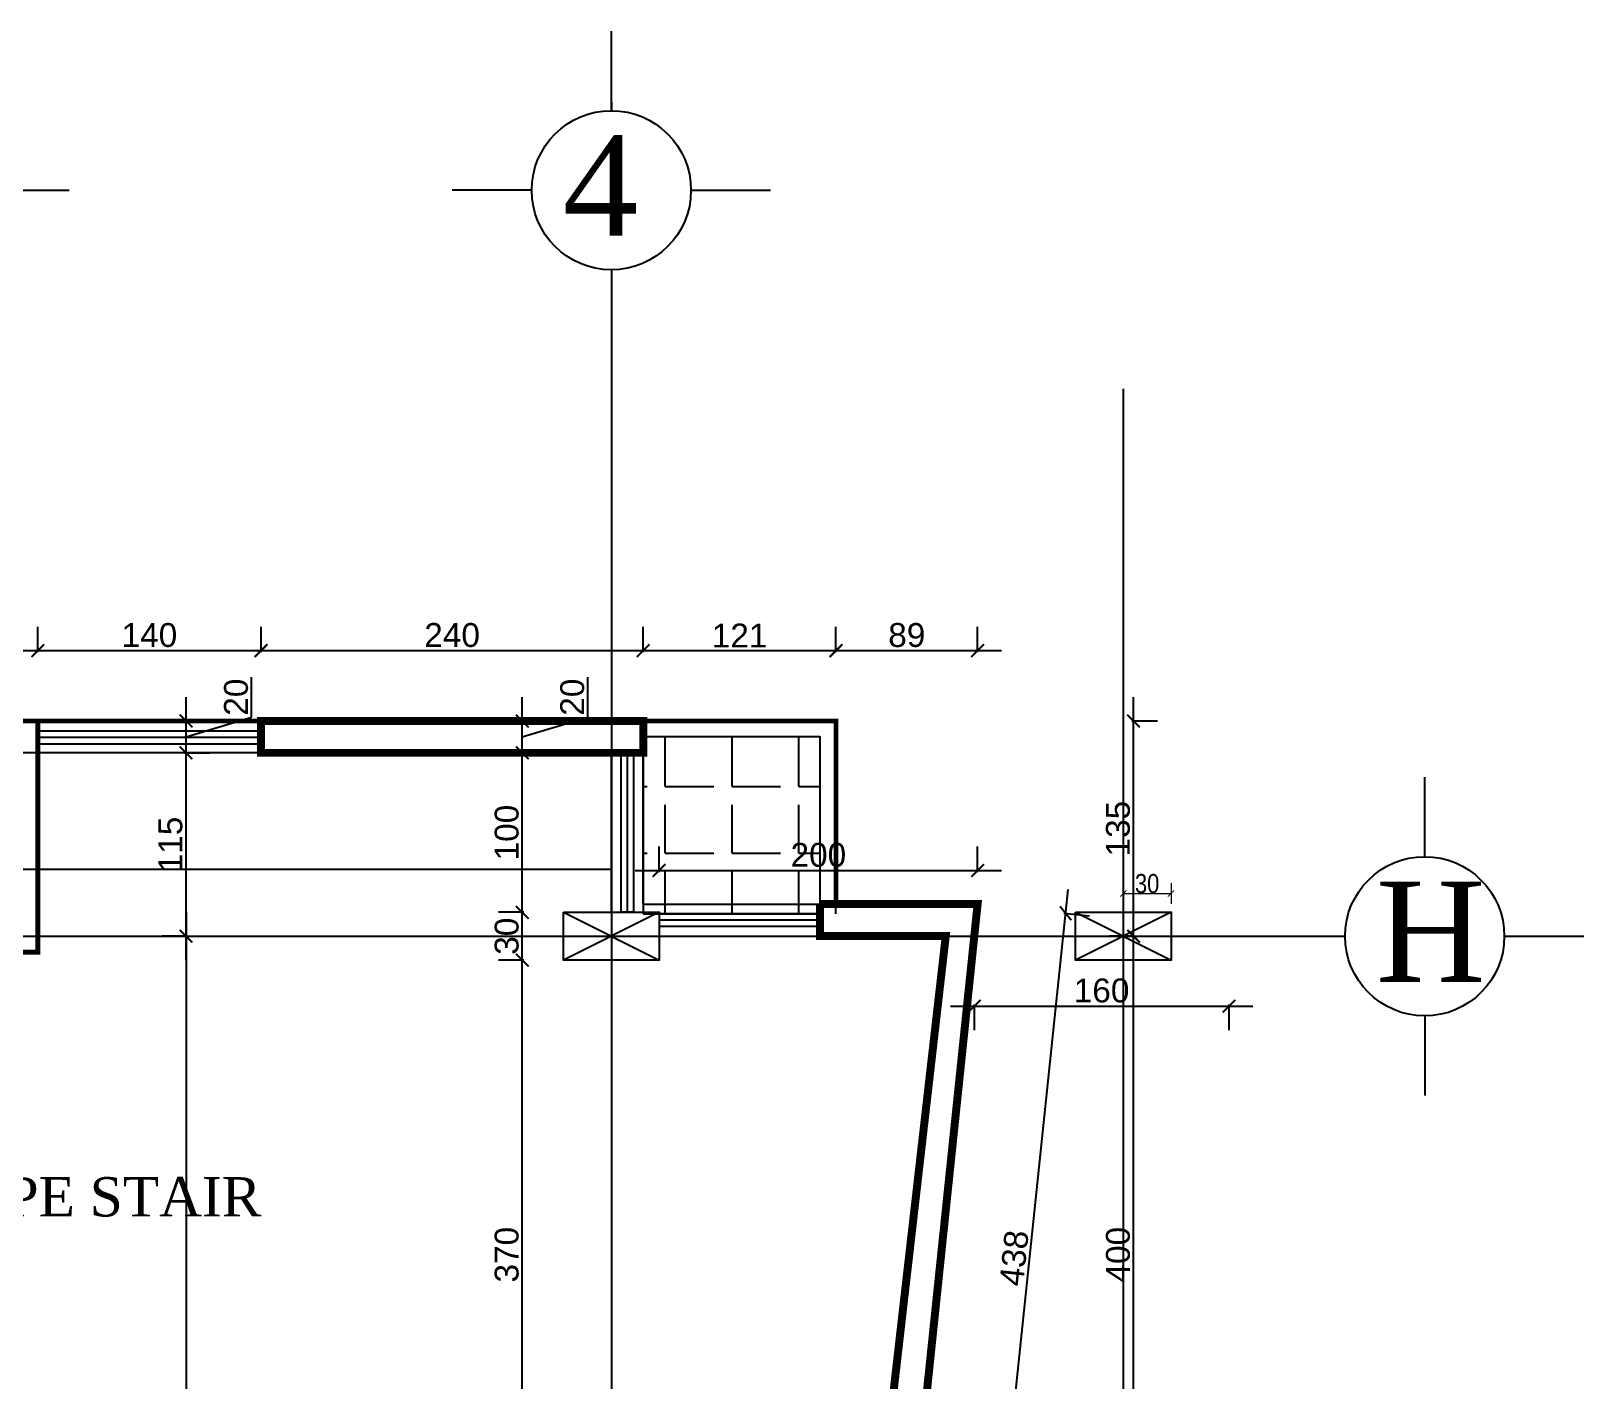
# Model space of a CAD drawing. Extents: x 250879 to 348495, y -51522 to -9360.
# Drawn here: x 289485 to 290461, y -20572 to -19724 of the extents above; entities that cross this region are included whole.
import ezdxf

# ---------------------------------------------------------------- set-up
doc = ezdxf.new("R2010")
doc.units = 0
doc.layers.get('0').update_dxf_attribs({"linetype": 'CONTINUOUS'})
doc.layers.get('DEFPOINTS').update_dxf_attribs({"color": 9, "linetype": 'CONTINUOUS'})
for name, color, linetype in [('AXIS', 1, 'CONTINUOUS'), ('COLUMN', 5, 'CONTINUOUS'), ('FURNITURE', 4, 'CONTINUOUS'), ('TEXT', 3, 'CONTINUOUS'), ('WALL', 7, 'CONTINUOUS'), ('WALL1', 2, 'CONTINUOUS')]:
    doc.layers.add(name, color=color, linetype=linetype)
doc.layers.add('dimention', color=151, linetype='CONTINUOUS', lineweight=13)
doc.styles.get("Standard").update_dxf_attribs({"font": 'sanss___.ttf', "height": 15})
doc.styles.add('style2', font='romantic.ttf', dxfattribs={"height": 50})
doc.styles.add('yon', font='ARIALN.TTF')
doc.dimstyles.new('CM', dxfattribs={"dimscale": 0, "dimtxt": 12, "dimasz": 0.4, "dimexe": 50, "dimexo": 1000, "dimgap": 0.03, "dimtad": 1, "dimdec": 0, "dimzin": 0, "dimdsep": 46, "dimtxsty": 'yon', "dimblk": 'Ar thick3', "dimcen": 3, "dimdle": 8, "dimse1": 1, "dimse2": 1, "dimclrd": 8, "dimclre": 8, "dimclrt": 30, "dimadec": 0, "dimazin": 0, "dimtfac": 1, "dimtdec": 0, "dimtix": 1, "dimtmove": 1, "dimatfit": 3, "dimfxl": 50, "dimtolj": 1, "dimtzin": 0, "dimlwd": 9, "dimarcsym": 0})
doc.dimstyles.new('STANDARD$0', dxfattribs={"dimscale": 0, "dimtxt": 12, "dimasz": 8, "dimexe": 15, "dimexo": 0.0625, "dimgap": 2, "dimtad": 1, "dimdec": 0, "dimzin": 0, "dimdsep": 46, "dimtxsty": 'Standard', "dimblk1": 'ARCHTICK', "dimblk2": 'ARCHTICK', "dimsah": 1, "dimcen": 0.09, "dimdle": 15, "dimclrd": 3, "dimclre": 3, "dimclrt": 3, "dimazin": 0, "dimtfac": 1, "dimtdec": 0, "dimtofl": 0, "dimtmove": 1, "dimatfit": 3, "dimldrblk": 'ARCHTICK', "dimfxl": 1.045499999999997, "dimfxlon": 1, "dimtolj": 1, "dimtzin": 0, "dimarcsym": 0})

# ---------------------------------------------------------------- blocks, each defined once
blk = doc.blocks.new('COLUMN')
at = {"layer": 'AXIS'}
for p, q in [((236924.6994773077, -9644.256519553426), (236984.6994773077, -9674.256519553426)), ((236984.6994773077, -9644.256519553426), (236924.6994773077, -9674.256519553426))]:
    blk.add_line(p, q, dxfattribs=at)
at = {"layer": 'COLUMN'}
blk.add_lwpolyline([(236924.6994773077, -9644.256519553426), (236984.6994773077, -9644.256519553426), (236984.6994773077, -9674.256519553426), (236924.6994773077, -9674.256519553426)], close=True, dxfattribs=at)
blk = doc.blocks.new('Ar thick3')
at = {"layer": 'dimention'}
blk.add_line((0, 16.22270537386066), (0, -16.22270537385884), dxfattribs=at)
at = {"layer": 'dimention', "const_width": 1.5}
blk.add_lwpolyline([(-5, -5.099295543877815), (5, 4.900704456122184)], dxfattribs=at)
blk = doc.blocks.new('*D2156')
at = {"layer": 'DEFPOINTS', "color": 0, "linetype": 'Continuous', "transparency": 16777216}
for p in [(307827.615156494, -20266.00083716321), (307797.615156494, -20277.8329642961), (307827.615156494, -20277.8329642961)]:
    blk.add_point(p, dxfattribs=at)
at = {"layer": 'WALL', "color": 8, "linetype": 'Continuous', "lineweight": 9, "transparency": 16777216}
blk.add_line((307798.015156494, -20266.00083716321), (307827.215156494, -20266.00083716321), dxfattribs=at)
at = {"layer": 'WALL', "color": 8, "linetype": 'Continuous', "lineweight": 9, "transparency": 16777216, "xscale": 0.4, "yscale": 0.4, "zscale": 0.4, "rotation": 180}
blk.add_blockref('Ar thick3', (307797.615156494, -20266.00083716321), dxfattribs=at)
at = {"layer": 'WALL', "color": 8, "linetype": 'Continuous', "lineweight": 9, "transparency": 16777216, "xscale": 0.4, "yscale": 0.4, "zscale": 0.4}
blk.add_blockref('Ar thick3', (307827.615156494, -20266.00083716321), dxfattribs=at)
at = {"layer": 'WALL', "color": 30, "linetype": 'Continuous', "transparency": 16777216, "insert": (307812.615156494, -20259.84396131055), "char_height": 12, "attachment_point": 5, "style": 'yon'}
blk.add_mtext('\\A1;30', dxfattribs=at)
blk = doc.blocks.new('_ARCHTICK')
at = {"color": 0, "linetype": 'ByBlock', "const_width": 0.15}
blk.add_lwpolyline([(-0.5, -0.5), (0.5, 0.5)], dxfattribs=at)
blk = doc.blocks.new('*D168')
at = {"layer": 'DEFPOINTS', "color": 0, "linetype": 'Continuous', "transparency": 16777216}
for p in [(289549.8672630953, -20177.66837803005), (289582.7900328072, -20177.66837803005), (289582.7900328072, -20292.8329642961)]:
    blk.add_point(p, dxfattribs=at)
at = {"layer": 'WALL', "color": 3, "linetype": 'Continuous', "lineweight": -2, "transparency": 16777216}
for p, q in [((289582.7900328072, -20307.8329642961), (289582.7900328072, -20162.66837803005)), ((289581.7445328071, -20177.66837803005), (289597.7900328072, -20177.66837803005)), ((289582.7900328072, -20292.8329642961), (289567.7900328072, -20292.8329642961))]:
    blk.add_line(p, q, dxfattribs=at)
at = {"layer": 'WALL', "color": 3, "linetype": 'Continuous', "lineweight": -2, "transparency": 16777216, "xscale": 8, "yscale": 8, "zscale": 8}
for p, rotation in [((289582.7900328072, -20177.66837803005), 90), ((289582.7900328072, -20292.8329642961), 270)]:
    blk.add_blockref('_ARCHTICK', p, dxfattribs=dict(at, rotation=rotation))
at = {"layer": 'WALL', "color": 3, "linetype": 'Continuous', "transparency": 16777216, "insert": (289573.0636953586, -20235.25067116303), "char_height": 15, "attachment_point": 5, "rotation": 90}
blk.add_mtext('\\A1;115', dxfattribs=at)
blk = doc.blocks.new('*D169')
at = {"layer": 'DEFPOINTS', "color": 0, "linetype": 'Continuous', "transparency": 16777216}
for p in [(289575.917098868, -20157.66837803004), (289582.7900328072, -20157.66837803004), (289575.917098868, -20177.66837802938)]:
    blk.add_point(p, dxfattribs=at)
at = {"layer": 'WALL', "color": 3, "linetype": 'Continuous', "lineweight": -2, "transparency": 16777216}
for p, q in [((289623.9690451528, -20155.31467432601), (289623.9690451528, -20130.12125868815)), ((289582.7900328072, -20192.66837802938), (289582.7900328072, -20142.66837803004)), ((289582.7900328072, -20167.66837802971), (289623.9690451528, -20155.31467432601)), ((289581.7445328071, -20157.66837803004), (289597.7900328072, -20157.66837803004)), ((289581.7445328071, -20177.66837802938), (289597.7900328072, -20177.66837802938))]:
    blk.add_line(p, q, dxfattribs=at)
at = {"layer": 'WALL', "color": 3, "linetype": 'Continuous', "lineweight": -2, "transparency": 16777216, "xscale": 8, "yscale": 8, "zscale": 8}
for p, rotation in [((289582.7900328072, -20157.66837803004), 90), ((289582.7900328072, -20177.66837802938), 270)]:
    blk.add_blockref('_ARCHTICK', p, dxfattribs=dict(at, rotation=rotation))
at = {"layer": 'WALL', "color": 3, "linetype": 'Continuous', "transparency": 16777216, "insert": (289614.2427077043, -20142.71796650703), "char_height": 15, "attachment_point": 5, "rotation": 90}
blk.add_mtext('\\A1;20', dxfattribs=at)
blk = doc.blocks.new('*D203')
at = {"layer": 'DEFPOINTS', "color": 0, "linetype": 'Continuous', "transparency": 16777216}
for p in [(290079.8672630955, -20251.53944039403), (290079.8672630955, -20272.66837803007), (289879.8672630954, -20277.8329642961)]:
    blk.add_point(p, dxfattribs=at)
at = {"layer": 'WALL', "color": 3, "linetype": 'Continuous', "lineweight": -2, "transparency": 16777216}
for p, q in [((289879.8672630954, -20252.58494039403), (289879.8672630954, -20236.53944039403)), ((290079.8672630955, -20252.58494039403), (290079.8672630955, -20236.53944039403)), ((289864.8672630954, -20251.53944039403), (290094.8672630955, -20251.53944039403))]:
    blk.add_line(p, q, dxfattribs=at)
at = {"layer": 'WALL', "color": 3, "linetype": 'Continuous', "lineweight": -2, "transparency": 16777216, "xscale": 8, "yscale": 8, "zscale": 8, "rotation": 180}
blk.add_blockref('_ARCHTICK', (289879.8672630954, -20251.53944039403), dxfattribs=at)
at = {"layer": 'WALL', "color": 3, "linetype": 'Continuous', "lineweight": -2, "transparency": 16777216, "xscale": 8, "yscale": 8, "zscale": 8}
blk.add_blockref('_ARCHTICK', (290079.8672630955, -20251.53944039403), dxfattribs=at)
at = {"layer": 'WALL', "color": 3, "linetype": 'Continuous', "transparency": 16777216, "insert": (289979.8672630955, -20241.81310294547), "char_height": 15, "attachment_point": 5}
blk.add_mtext('\\A1;200', dxfattribs=at)
blk = doc.blocks.new('*D245')
at = {"layer": 'DEFPOINTS', "color": 0, "linetype": 'Continuous', "transparency": 16777216}
for p in [(290077.769041725, -20292.8329642961), (290237.6582688179, -20292.8329642961), (290237.6582688179, -20336.74227362376)]:
    blk.add_point(p, dxfattribs=at)
at = {"layer": 'WALL', "color": 3, "linetype": 'Continuous', "lineweight": -2, "transparency": 16777216}
for p, q in [((290062.769041725, -20336.74227362376), (290252.6582688179, -20336.74227362376)), ((290077.769041725, -20335.69677362376), (290077.769041725, -20351.74227362376)), ((290237.6582688179, -20335.69677362376), (290237.6582688179, -20351.74227362376))]:
    blk.add_line(p, q, dxfattribs=at)
at = {"layer": 'WALL', "color": 3, "linetype": 'Continuous', "lineweight": -2, "transparency": 16777216, "xscale": 8, "yscale": 8, "zscale": 8, "rotation": 180}
blk.add_blockref('_ARCHTICK', (290077.769041725, -20336.74227362376), dxfattribs=at)
at = {"layer": 'WALL', "color": 3, "linetype": 'Continuous', "lineweight": -2, "transparency": 16777216, "xscale": 8, "yscale": 8, "zscale": 8}
blk.add_blockref('_ARCHTICK', (290237.6582688179, -20336.74227362376), dxfattribs=at)
at = {"layer": 'WALL', "color": 3, "linetype": 'Continuous', "transparency": 16777216, "insert": (290157.7136552715, -20327.00564810936), "char_height": 15, "attachment_point": 5}
blk.add_mtext('\\A1;160', dxfattribs=at)
blk = doc.blocks.new('*D384')
at = {"layer": 'DEFPOINTS', "color": 0, "linetype": 'Continuous', "transparency": 16777216}
for p in [(290177.7858053246, -20292.8329642961), (290177.7858053246, -20292.8329642961), (290177.7858053246, -20692.8329642961)]:
    blk.add_point(p, dxfattribs=at)
at = {"layer": 'WALL', "color": 3, "linetype": 'Continuous', "lineweight": -2, "transparency": 16777216}
for p, q in [((290177.7858053246, -20707.8329642961), (290177.7858053246, -20277.8329642961)), ((290177.7858053246, -20292.8329642961), (290162.7858053246, -20292.8329642961)), ((290177.7858053246, -20692.8329642961), (290162.7858053246, -20692.8329642961))]:
    blk.add_line(p, q, dxfattribs=at)
at = {"layer": 'WALL', "color": 3, "linetype": 'Continuous', "lineweight": -2, "transparency": 16777216, "xscale": 8, "yscale": 8, "zscale": 8}
for p, rotation in [((290177.7858053246, -20292.8329642961), 90), ((290177.7858053246, -20692.8329642961), 270)]:
    blk.add_blockref('_ARCHTICK', p, dxfattribs=dict(at, rotation=rotation))
at = {"layer": 'WALL', "color": 3, "linetype": 'Continuous', "transparency": 16777216, "insert": (290168.059467876, -20492.83296429606), "char_height": 15, "attachment_point": 5, "rotation": 90}
blk.add_mtext('\\A1;400', dxfattribs=at)
blk = doc.blocks.new('*D385')
at = {"layer": 'DEFPOINTS', "color": 0, "linetype": 'Continuous', "transparency": 16777216}
for p in [(289990.9306176839, -20157.66837802982), (290177.7858053246, -20157.66837802982), (290129.7421532669, -20292.8329642961)]:
    blk.add_point(p, dxfattribs=at)
at = {"layer": 'WALL', "color": 3, "linetype": 'Continuous', "lineweight": -2, "transparency": 16777216}
for p, q in [((290177.7858053246, -20307.8329642961), (290177.7858053246, -20142.66837802982)), ((290176.7403053246, -20157.66837802982), (290192.7858053246, -20157.66837802982)), ((290176.7403053246, -20292.8329642961), (290192.7858053246, -20292.8329642961))]:
    blk.add_line(p, q, dxfattribs=at)
at = {"layer": 'WALL', "color": 3, "linetype": 'Continuous', "lineweight": -2, "transparency": 16777216, "xscale": 8, "yscale": 8, "zscale": 8}
for p, rotation in [((290177.7858053246, -20157.66837802982), 90), ((290177.7858053246, -20292.8329642961), 270)]:
    blk.add_blockref('_ARCHTICK', p, dxfattribs=dict(at, rotation=rotation))
at = {"layer": 'WALL', "color": 3, "linetype": 'Continuous', "transparency": 16777216, "insert": (290168.0491798102, -20225.25067116291), "char_height": 15, "attachment_point": 5, "rotation": 90}
blk.add_mtext('\\A1;135', dxfattribs=at)
blk = doc.blocks.new('*D386')
at = {"layer": 'DEFPOINTS', "color": 0, "linetype": 'Continuous', "transparency": 16777216}
for p in [(290079.8672630954, -20272.66837803006), (290135.1423651536, -20278.42001601863), (290034.5863124965, -20707.83296429605)]:
    blk.add_point(p, dxfattribs=at)
at = {"layer": 'WALL', "color": 3, "linetype": 'Continuous', "lineweight": -2, "transparency": 16777216}
for p, q in [((290088.3089748282, -20728.50405036072), (290136.6948048801, -20263.50056794253)), ((290134.1024796226, -20278.31181096969), (290150.0618132296, -20279.97245574516)), ((290088.8215290237, -20713.47639723568), (290104.7808626307, -20715.13704201115))]:
    blk.add_line(p, q, dxfattribs=at)
at = {"layer": 'WALL', "color": 3, "linetype": 'Continuous', "lineweight": -2, "transparency": 16777216, "xscale": 8, "yscale": 8, "zscale": 8}
for p, rotation in [((290135.1423651536, -20278.42001601863), 84.05947945047772), ((290089.8614145546, -20713.58460228462), 264.0594794504777)]:
    blk.add_blockref('_ARCHTICK', p, dxfattribs=dict(at, rotation=rotation))
at = {"layer": 'WALL', "color": 3, "linetype": 'Continuous', "transparency": 16777216, "insert": (290102.8175512676, -20494.99460753496), "char_height": 15, "attachment_point": 5, "rotation": 84.05947945047774}
blk.add_mtext('\\A1;438', dxfattribs=at)
blk = doc.blocks.new('*D393')
at = {"layer": 'DEFPOINTS', "color": 0, "linetype": 'Continuous', "transparency": 16777216}
for p in [(289489.7195574751, -20113.50615461532), (289190.2422891321, -20157.66837803005), (289489.7195574751, -20157.66837803005)]:
    blk.add_point(p, dxfattribs=at)
at = {"layer": 'WALL', "color": 3, "linetype": 'Continuous', "lineweight": -2, "transparency": 16777216}
for p, q in [((289190.2422891321, -20114.55165461532), (289190.2422891321, -20098.50615461532)), ((289489.7195574751, -20114.55165461532), (289489.7195574751, -20098.50615461532)), ((289175.2422891321, -20113.50615461532), (289504.7195574751, -20113.50615461532))]:
    blk.add_line(p, q, dxfattribs=at)
at = {"layer": 'WALL', "color": 3, "linetype": 'Continuous', "lineweight": -2, "transparency": 16777216, "xscale": 8, "yscale": 8, "zscale": 8, "rotation": 180}
blk.add_blockref('_ARCHTICK', (289190.2422891321, -20113.50615461532), dxfattribs=at)
at = {"layer": 'WALL', "color": 3, "linetype": 'Continuous', "lineweight": -2, "transparency": 16777216, "xscale": 8, "yscale": 8, "zscale": 8}
blk.add_blockref('_ARCHTICK', (289489.7195574751, -20113.50615461532), dxfattribs=at)
at = {"layer": 'WALL', "color": 3, "linetype": 'Continuous', "transparency": 16777216, "insert": (289339.9809233036, -20103.77981716676), "char_height": 15, "attachment_point": 5}
blk.add_mtext('\\A1;299', dxfattribs=at)
blk = doc.blocks.new('*D394')
at = {"layer": 'DEFPOINTS', "color": 0, "linetype": 'Continuous', "transparency": 16777216}
for p in [(289629.8672630955, -20113.50615461532), (289489.7195574751, -20157.66837803005), (289629.8672630955, -20157.66837802992)]:
    blk.add_point(p, dxfattribs=at)
at = {"layer": 'WALL', "color": 3, "linetype": 'Continuous', "lineweight": -2, "transparency": 16777216}
for p, q in [((289489.7195574751, -20114.55165461532), (289489.7195574751, -20098.50615461532)), ((289629.8672630955, -20114.55165461532), (289629.8672630955, -20098.50615461532)), ((289474.7195574751, -20113.50615461532), (289644.8672630955, -20113.50615461532))]:
    blk.add_line(p, q, dxfattribs=at)
at = {"layer": 'WALL', "color": 3, "linetype": 'Continuous', "lineweight": -2, "transparency": 16777216, "xscale": 8, "yscale": 8, "zscale": 8, "rotation": 180}
blk.add_blockref('_ARCHTICK', (289489.7195574751, -20113.50615461532), dxfattribs=at)
at = {"layer": 'WALL', "color": 3, "linetype": 'Continuous', "lineweight": -2, "transparency": 16777216, "xscale": 8, "yscale": 8, "zscale": 8}
blk.add_blockref('_ARCHTICK', (289629.8672630955, -20113.50615461532), dxfattribs=at)
at = {"layer": 'WALL', "color": 3, "linetype": 'Continuous', "transparency": 16777216, "insert": (289559.7934102853, -20103.77981716676), "char_height": 15, "attachment_point": 5}
blk.add_mtext('\\A1;140', dxfattribs=at)
blk = doc.blocks.new('*D395')
at = {"layer": 'DEFPOINTS', "color": 0, "linetype": 'Continuous', "transparency": 16777216}
for p in [(289869.8672630953, -20113.50615461532), (289629.8672630955, -20157.66837802992), (289869.8672630953, -20157.66837800508)]:
    blk.add_point(p, dxfattribs=at)
at = {"layer": 'WALL', "color": 3, "linetype": 'Continuous', "lineweight": -2, "transparency": 16777216}
for p, q in [((289629.8672630955, -20114.55165461532), (289629.8672630955, -20098.50615461532)), ((289869.8672630953, -20114.55165461532), (289869.8672630953, -20098.50615461532)), ((289614.8672630955, -20113.50615461532), (289884.8672630953, -20113.50615461532))]:
    blk.add_line(p, q, dxfattribs=at)
at = {"layer": 'WALL', "color": 3, "linetype": 'Continuous', "lineweight": -2, "transparency": 16777216, "xscale": 8, "yscale": 8, "zscale": 8, "rotation": 180}
blk.add_blockref('_ARCHTICK', (289629.8672630955, -20113.50615461532), dxfattribs=at)
at = {"layer": 'WALL', "color": 3, "linetype": 'Continuous', "lineweight": -2, "transparency": 16777216, "xscale": 8, "yscale": 8, "zscale": 8}
blk.add_blockref('_ARCHTICK', (289869.8672630953, -20113.50615461532), dxfattribs=at)
at = {"layer": 'WALL', "color": 3, "linetype": 'Continuous', "transparency": 16777216, "insert": (289749.8672630954, -20103.77981716676), "char_height": 15, "attachment_point": 5}
blk.add_mtext('\\A1;240', dxfattribs=at)
blk = doc.blocks.new('*D396')
at = {"layer": 'DEFPOINTS', "color": 0, "linetype": 'Continuous', "transparency": 16777216}
for p in [(289990.9306176839, -20113.50615461532), (289869.8672630953, -20157.66837800508), (289990.9306176839, -20157.66837802986)]:
    blk.add_point(p, dxfattribs=at)
at = {"layer": 'WALL', "color": 3, "linetype": 'Continuous', "lineweight": -2, "transparency": 16777216}
for p, q in [((289869.8672630953, -20114.55165461532), (289869.8672630953, -20098.50615461532)), ((289990.9306176839, -20114.55165461532), (289990.9306176839, -20098.50615461532)), ((289854.8672630953, -20113.50615461532), (290005.9306176839, -20113.50615461532))]:
    blk.add_line(p, q, dxfattribs=at)
at = {"layer": 'WALL', "color": 3, "linetype": 'Continuous', "lineweight": -2, "transparency": 16777216, "xscale": 8, "yscale": 8, "zscale": 8, "rotation": 180}
blk.add_blockref('_ARCHTICK', (289869.8672630953, -20113.50615461532), dxfattribs=at)
at = {"layer": 'WALL', "color": 3, "linetype": 'Continuous', "lineweight": -2, "transparency": 16777216, "xscale": 8, "yscale": 8, "zscale": 8}
blk.add_blockref('_ARCHTICK', (289990.9306176839, -20113.50615461532), dxfattribs=at)
at = {"layer": 'WALL', "color": 3, "linetype": 'Continuous', "transparency": 16777216, "insert": (289930.3989403896, -20104.00615461532), "char_height": 15, "attachment_point": 5}
blk.add_mtext('\\A1;121', dxfattribs=at)
blk = doc.blocks.new('*D397')
at = {"layer": 'DEFPOINTS', "color": 0, "linetype": 'Continuous', "transparency": 16777216}
for p in [(290079.8672630954, -20113.50615461532), (289990.9306176839, -20157.66837802986), (290079.8672630954, -20272.66837803043)]:
    blk.add_point(p, dxfattribs=at)
at = {"layer": 'WALL', "color": 3, "linetype": 'Continuous', "lineweight": -2, "transparency": 16777216}
for p, q in [((289990.9306176839, -20114.55165461532), (289990.9306176839, -20098.50615461532)), ((290079.8672630954, -20114.55165461532), (290079.8672630954, -20098.50615461532)), ((289975.9306176839, -20113.50615461532), (290094.8672630954, -20113.50615461532))]:
    blk.add_line(p, q, dxfattribs=at)
at = {"layer": 'WALL', "color": 3, "linetype": 'Continuous', "lineweight": -2, "transparency": 16777216, "xscale": 8, "yscale": 8, "zscale": 8, "rotation": 180}
blk.add_blockref('_ARCHTICK', (289990.9306176839, -20113.50615461532), dxfattribs=at)
at = {"layer": 'WALL', "color": 3, "linetype": 'Continuous', "lineweight": -2, "transparency": 16777216, "xscale": 8, "yscale": 8, "zscale": 8}
blk.add_blockref('_ARCHTICK', (290079.8672630954, -20113.50615461532), dxfattribs=at)
at = {"layer": 'WALL', "color": 3, "linetype": 'Continuous', "transparency": 16777216, "insert": (290035.3989403896, -20103.77981716676), "char_height": 15, "attachment_point": 5}
blk.add_mtext('\\A1;89', dxfattribs=at)
blk = doc.blocks.new('*D398')
at = {"layer": 'DEFPOINTS', "color": 0, "linetype": 'Continuous', "transparency": 16777216}
for p in [(289582.7900328072, -20292.8329642961), (289582.7900328072, -21067.83296429606), (289582.7900328072, -21067.83296429606)]:
    blk.add_point(p, dxfattribs=at)
at = {"layer": 'WALL', "color": 3, "linetype": 'Continuous', "lineweight": -2, "transparency": 16777216}
for p, q in [((289582.7900328072, -20277.8329642961), (289582.7900328072, -21082.83296429606)), ((289582.7900328072, -20292.8329642961), (289567.7900328072, -20292.8329642961)), ((289582.7900328072, -21067.83296429606), (289567.7900328072, -21067.83296429606))]:
    blk.add_line(p, q, dxfattribs=at)
at = {"layer": 'WALL', "color": 3, "linetype": 'Continuous', "lineweight": -2, "transparency": 16777216, "xscale": 8, "yscale": 8, "zscale": 8}
for p, rotation in [((289582.7900328072, -20292.8329642961), 90), ((289582.7900328072, -21067.83296429606), 270)]:
    blk.add_blockref('_ARCHTICK', p, dxfattribs=dict(at, rotation=rotation))
at = {"layer": 'WALL', "color": 3, "linetype": 'Continuous', "transparency": 16777216, "insert": (289573.0636953586, -20680.33296429603), "char_height": 15, "attachment_point": 5, "rotation": 90}
blk.add_mtext('\\A1;775', dxfattribs=at)
blk = doc.blocks.new('*D883')
at = {"layer": 'DEFPOINTS', "color": 0, "linetype": 'Continuous', "transparency": 16777216}
for p in [(289793.9409472544, -20307.8329642961), (289819.8672630954, -20307.8329642961), (289819.8672630954, -20677.8329642961)]:
    blk.add_point(p, dxfattribs=at)
at = {"layer": 'WALL', "color": 3, "linetype": 'Continuous', "lineweight": -2, "transparency": 16777216}
for p, q in [((289793.9409472544, -20692.8329642961), (289793.9409472544, -20292.8329642961)), ((289794.9864472544, -20307.8329642961), (289778.9409472544, -20307.8329642961)), ((289794.9864472544, -20677.8329642961), (289778.9409472544, -20677.8329642961))]:
    blk.add_line(p, q, dxfattribs=at)
at = {"layer": 'WALL', "color": 3, "linetype": 'Continuous', "lineweight": -2, "transparency": 16777216, "xscale": 8, "yscale": 8, "zscale": 8}
for p, rotation in [((289793.9409472544, -20307.8329642961), 90), ((289793.9409472544, -20677.8329642961), 270)]:
    blk.add_blockref('_ARCHTICK', p, dxfattribs=dict(at, rotation=rotation))
at = {"layer": 'WALL', "color": 3, "linetype": 'Continuous', "transparency": 16777216, "insert": (289784.20432174, -20492.83296429606), "char_height": 15, "attachment_point": 5, "rotation": 90}
blk.add_mtext('\\A1;370', dxfattribs=at)
blk = doc.blocks.new('*D884')
at = {"layer": 'DEFPOINTS', "color": 0, "linetype": 'Continuous', "transparency": 16777216}
for p in [(289793.9409472544, -20277.8329642961), (289819.8672630954, -20277.8329642961), (289819.8672630954, -20307.8329642961)]:
    blk.add_point(p, dxfattribs=at)
at = {"layer": 'WALL', "color": 3, "linetype": 'Continuous', "lineweight": -2, "transparency": 16777216}
for p, q in [((289793.9409472544, -20322.8329642961), (289793.9409472544, -20262.8329642961)), ((289794.9864472544, -20277.8329642961), (289778.9409472544, -20277.8329642961)), ((289794.9864472544, -20307.8329642961), (289778.9409472544, -20307.8329642961))]:
    blk.add_line(p, q, dxfattribs=at)
at = {"layer": 'WALL', "color": 3, "linetype": 'Continuous', "lineweight": -2, "transparency": 16777216, "xscale": 8, "yscale": 8, "zscale": 8}
for p, rotation in [((289793.9409472544, -20277.8329642961), 90), ((289793.9409472544, -20307.8329642961), 270)]:
    blk.add_blockref('_ARCHTICK', p, dxfattribs=dict(at, rotation=rotation))
at = {"layer": 'WALL', "color": 3, "linetype": 'Continuous', "transparency": 16777216, "insert": (289784.20432174, -20292.83296429606), "char_height": 15, "attachment_point": 5, "rotation": 90}
blk.add_mtext('\\A1;30', dxfattribs=at)
blk = doc.blocks.new('*D885')
at = {"layer": 'DEFPOINTS', "color": 0, "linetype": 'Continuous', "transparency": 16777216}
for p in [(289783.6006033514, -20177.66837802997), (289793.9409472544, -20177.66837802997), (289819.8672630954, -20277.8329642961)]:
    blk.add_point(p, dxfattribs=at)
at = {"layer": 'WALL', "color": 3, "linetype": 'Continuous', "lineweight": -2, "transparency": 16777216}
for p, q in [((289793.9409472544, -20292.8329642961), (289793.9409472544, -20162.66837802997)), ((289792.8954472544, -20177.66837802997), (289808.9409472544, -20177.66837802997)), ((289794.9864472544, -20277.8329642961), (289778.9409472544, -20277.8329642961))]:
    blk.add_line(p, q, dxfattribs=at)
at = {"layer": 'WALL', "color": 3, "linetype": 'Continuous', "lineweight": -2, "transparency": 16777216, "xscale": 8, "yscale": 8, "zscale": 8}
for p, rotation in [((289793.9409472544, -20177.66837802997), 90), ((289793.9409472544, -20277.8329642961), 270)]:
    blk.add_blockref('_ARCHTICK', p, dxfattribs=dict(at, rotation=rotation))
at = {"layer": 'WALL', "color": 3, "linetype": 'Continuous', "transparency": 16777216, "insert": (289784.2146098058, -20227.75067116299), "char_height": 15, "attachment_point": 5, "rotation": 90}
blk.add_mtext('\\A1;100', dxfattribs=at)
blk = doc.blocks.new('*D886')
at = {"layer": 'DEFPOINTS', "color": 0, "linetype": 'Continuous', "transparency": 16777216}
for p in [(289783.6006033514, -20157.66837802989), (289793.9409472544, -20157.66837802989), (289783.6006033514, -20177.66837802997)]:
    blk.add_point(p, dxfattribs=at)
at = {"layer": 'WALL', "color": 3, "linetype": 'Continuous', "lineweight": -2, "transparency": 16777216}
for p, q in [((289835.1199596001, -20155.31467432623), (289835.1199596001, -20130.12125868837)), ((289793.9409472544, -20192.66837802997), (289793.9409472544, -20142.66837802989)), ((289793.9409472544, -20167.66837802993), (289835.1199596001, -20155.31467432623)), ((289792.8954472544, -20157.66837802989), (289808.9409472544, -20157.66837802989)), ((289792.8954472544, -20177.66837802997), (289808.9409472544, -20177.66837802997))]:
    blk.add_line(p, q, dxfattribs=at)
at = {"layer": 'WALL', "color": 3, "linetype": 'Continuous', "lineweight": -2, "transparency": 16777216, "xscale": 8, "yscale": 8, "zscale": 8}
for p, rotation in [((289793.9409472544, -20157.66837802989), 90), ((289793.9409472544, -20177.66837802997), 270)]:
    blk.add_blockref('_ARCHTICK', p, dxfattribs=dict(at, rotation=rotation))
at = {"layer": 'WALL', "color": 3, "linetype": 'Continuous', "transparency": 16777216, "insert": (289825.3936221515, -20142.71796650725), "char_height": 15, "attachment_point": 5, "rotation": 90}
blk.add_mtext('\\A1;20', dxfattribs=at)
blk = doc.blocks.new('AXISG')
at = {"layer": 'AXIS'}
for p, q in [((307797.615156494, -19949.16446858895), (307797.615156494, -23524.12586554483)), ((305609.1874572025, -20292.8329642961), (307936.9012656476, -20292.8329642961))]:
    blk.add_line(p, q, dxfattribs=at)
at = {"layer": 'WALL', "linetype": 'Continuous'}
blk.add_blockref('COLUMN', (70842.91567918635, -10633.57644474268), dxfattribs=at)
at = {"layer": 'WALL', "color": 4, "linetype": 'Continuous'}
dim = blk.add_linear_dim(base=(307827.615156494, -20266.00083716321), p1=(307797.615156494, -20277.8329642961), p2=(307827.615156494, -20277.8329642961), dimstyle='CM', override={"dimscale": 1}, dxfattribs=at)
dim.commit()
dim.dimension.update_dxf_attribs({"geometry": '*D2156', "text_midpoint": (307812.615156494, -20259.84396131055)})

msp = doc.modelspace()

# ---------------------------------------------------------------- hatches: boundary and pattern name
at = {"layer": 'AXIS'}
h = msp.add_hatch(dxfattribs=at)
h.set_pattern_fill('ANGLE', color=256, scale=6, style=0)
h.set_pattern_definition([(0, (51373.8951062042, -11439.63979933104), (0, 41.91), [30.48, -11.43]), (90, (51373.8951062042, -11439.63979933104), (-41.91, 2.566247367613279e-15), [30.48, -11.43])])
h.paths.add_polyline_path([(289980.9306176839, -20167.66837802982), (289869.8672630953, -20167.66837802988), (289869.8672630953, -20278.7317326184), (289980.9306176839, -20278.7317326181)])

# ---------------------------------------------------------------- linework, layer by layer
for p, q in [((289849.8672630954, -19774.3920786758), (289849.8672630954, -19724.3920786758)), ((289849.8672630954, -19768.99296612828), (289849.8672630954, -19774.3920786758)), ((289459.3903849429, -19824.3920786758), (289509.3903849429, -19824.3920786758)), ((289799.8672630954, -19824.3920786758), (289749.8672630954, -19824.3920786758)), ((289899.8672630954, -19824.3920786758), (289949.8672630954, -19824.3920786758)), ((289849.8672630954, -19873.99296612828), (289849.8672630954, -23524.12586554483)), ((289849.8672630954, -19874.3920786758), (289849.8672630954, -19924.3920786758)), ((290360.612056524, -20242.89000468786), (290360.612056524, -20192.89000468786)), ((288214.2263677061, -20292.8329642961), (290310.6120890601, -20292.8329642961)), ((290410.612056524, -20292.89000468786), (290460.612056524, -20292.89000468786)), ((290360.612056524, -20342.89000468786), (290360.612056524, -20392.89000468786))]:
    msp.add_line(p, q, dxfattribs=at)
for centre in [(289849.8672630954, -19824.3920786758), (290360.612056524, -20292.89000468786)]:
    msp.add_circle(centre, 50, dxfattribs=at)
at = {"layer": 'FURNITURE', "ltscale": 3}
for p, q in [((289629.8672630954, -20157.66837803005), (289419.719557475, -20157.66837803005)), ((289629.8672630955, -20164.1276194356), (289489.7195574751, -20164.1276194356)), ((289629.8672630955, -20172.1276194356), (289489.7195574751, -20172.1276194356)), ((289629.8672630954, -20177.66837803005), (289489.7195574751, -20177.66837803005))]:
    msp.add_line(p, q, dxfattribs=at)
at = {"layer": 'FURNITURE'}
msp.add_lwpolyline([(289990.9306176839, -20278.73173261843), (289990.9306176839, -20157.66837802982), (289869.8672630953, -20157.66837802988)], dxfattribs=at)
msp.add_lwpolyline([(289869.8672630955, -20278.7317326184), (289980.9306176839, -20278.73173261834), (289980.9306176839, -20167.66837802982), (289869.8672630955, -20167.66837802988)], close=True, dxfattribs=at)
at = {"layer": 'FURNITURE', "ltscale": 3}
for points in [[(289849.8672630954, -20177.66837802988), (289419.719557475, -20177.66837802988), (289419.719557475, -20250.78871864453), (289849.8672630954, -20250.78871864453)], [(289863.6962034946, -20277.8329642961), (289856.0383226962, -20277.8329642961), (289856.0383226962, -20178.1804928761), (289863.6962034946, -20178.1804928761)], [(289879.8672630954, -20278.8394376308), (289879.8672630954, -20286.49731842913), (289980.9306176839, -20286.49731842893), (289980.9306176839, -20278.8394376306)]]:
    msp.add_lwpolyline(points, close=True, dxfattribs=at)
for points in [[(289849.8672630953, -20277.8329642961), (289849.8672630952, -20177.66837802995), (289549.8672630952, -20177.66837803005), (289549.8672630953, -20177.66837803005)], [(289869.8672630953, -20272.66837803012), (289869.8672630953, -20177.66837802988)], [(289869.8672630953, -20272.66837803004), (290000.9306176839, -20272.66837802969)]]:
    msp.add_lwpolyline(points, dxfattribs=at)
at = {"layer": 'WALL', "linetype": 'Continuous'}
msp.add_line((289629.8672630955, -20168.1276194356), (289489.7195574751, -20168.1276194356), dxfattribs=at)
at = {"layer": 'WALL', "linetype": 'Continuous', "ltscale": 3, "const_width": 5}
for points in [[(289869.8672630957, -20161.60502344155), (289869.8672630953, -20157.66837802988), (289629.8672630955, -20157.66837802992), (289629.8672630955, -20177.66837803005), (289629.8672630955, -20177.66837802988), (289629.8672630953, -20177.6683780297), (289869.8672630955, -20177.66837802988), (289869.8672630957, -20161.60502343948), (289869.8672630954, -20161.60502344155)], [(289980.9306176839, -20272.66837802975), (290079.8672630955, -20272.66837803007), (290034.5863124965, -20707.83296429606), (289987.9517332126, -20707.83296429606)], [(289987.9517332126, -20687.83296429605), (290014.5863124966, -20687.83296429605), (290059.8672630955, -20292.66837803007), (289980.9306176839, -20292.66837803007), (289980.9306176839, -20272.66837803007)]]:
    msp.add_lwpolyline(points, dxfattribs=at)
at = {"layer": 'WALL', "color": 4, "linetype": 'Continuous', "const_width": 3}
msp.add_lwpolyline([(288124.1634614703, -21900.33296429611), (288124.1634614701, -21477.83296429599), (288194.6766359521, -21473.3943014666), (288143.9632772965, -20707.83296429831), (288098.5945835023, -20272.66837795115), (288187.5312289234, -20272.66837795124), (288187.5312289234, -20157.66837802989), (289990.9306176839, -20157.66837802982), (289990.9306176842, -20272.66837802971), (290079.8672630954, -20272.66837803043), (290034.5863124965, -20707.83296429606), (290010.104241245, -21092.8329642961), (289984.9995221901, -21092.8329642961), (289969.8778533271, -21692.91525742906), (289984.9912231349, -22292.8329642961)], dxfattribs=at)
at = {"layer": 'WALL', "linetype": 'Continuous', "const_width": 3}
msp.add_lwpolyline([(289419.719557475, -20157.66837803005), (289479.7195574751, -20157.66837803005), (289489.7195574751, -20157.66837803005), (289489.7195574751, -20292.8329642961), (289489.7195574751, -20302.8329642961), (289419.719557475, -20302.8329642961)], dxfattribs=at)
at = {"layer": 'WALL', "linetype": 'Continuous', "ltscale": 3}
msp.add_lwpolyline([(289629.8672630953, -20177.66837803005), (289589.8672630953, -20177.66837803005)], dxfattribs=at)
at = {"layer": 'WALL1'}
for p, q in [((289859.8672630954, -20178.1804928761), (289859.8672630954, -20277.8329642961)), ((289980.9306176839, -20282.66837802975), (289879.8672630954, -20282.66837802998))]:
    msp.add_line(p, q, dxfattribs=at)
msp.add_arc((301960.7162052739, -21696.30011951015), 11965.83883069688, 173.1670683484134, 186.8002855498446, dxfattribs=at)

# ---------------------------------------------------------------- block references
at = {"layer": 'WALL', "linetype": 'Continuous'}
for name, p in [('AXISG', (-17626.28917658748, 0)), ('COLUMN', (52895.16778578772, -10633.57644474268)), ('COLUMN', (52895.16778578772, -10633.57644474268))]:
    msp.add_blockref(name, p, dxfattribs=at)

# ---------------------------------------------------------------- texts
at = {"layer": 'TEXT', "style": 'style2'}
for s, insert, char_height, width, attachment_point in [('4', (289819.2199385983, -19789.99296612828), 63, 240.4607, 1), ('H', (290329.9647320269, -20258.49089214034), 63, 240.4607, 1), ('FIRE ESCAPE STAIR', (289630.1119967049, -20444.12025175934), 24.696, 410.14629, 3)]:
    msp.add_mtext(s, dxfattribs=dict(at, insert=insert, char_height=char_height, width=width, attachment_point=attachment_point))

# ---------------------------------------------------------------- dimensions: what is measured, and where the dimension line sits
at = {"layer": 'WALL', "linetype": 'Continuous'}
for base, p1, p2, picture, middle in [((289489.7195574751, -20113.50615461532), (289190.2422891321, -20157.66837803005), (289489.7195574751, -20157.66837803005), '*D393', (289339.9809233036, -20103.77981716676)), ((289629.8672630955, -20113.50615461532), (289489.7195574751, -20157.66837803005), (289629.8672630955, -20157.66837802992), '*D394', (289559.7934102853, -20103.77981716676)), ((289869.8672630953, -20113.50615461532), (289629.8672630955, -20157.66837802992), (289869.8672630953, -20157.66837800508), '*D395', (289749.8672630954, -20103.77981716676)), ((289990.9306176839, -20113.50615461532), (289869.8672630953, -20157.66837800508), (289990.9306176839, -20157.66837802986), '*D396', (289930.3989403896, -20104.00615461532)), ((290079.8672630954, -20113.50615461532), (289990.9306176839, -20157.66837802986), (290079.8672630954, -20272.66837803043), '*D397', (290035.3989403896, -20103.77981716676)), ((290079.8672630955, -20251.53944039403), (289879.8672630954, -20277.8329642961), (290079.8672630955, -20272.66837803007), '*D203', (289979.8672630955, -20241.81310294547)), ((290237.6582688179, -20336.74227362376), (290077.769041725, -20292.8329642961), (290237.6582688179, -20292.8329642961), '*D245', (290157.7136552715, -20327.00564810936))]:
    dim = msp.add_linear_dim(base=base, p1=p1, p2=p2, dimstyle='STANDARD$0', override={"dimscale": 1}, dxfattribs=at)
    dim.commit()
    dim.dimension.update_dxf_attribs({"geometry": picture, "text_midpoint": middle})
for base, p1, p2, picture, middle in [((289582.7900328072, -20157.66837803004), (289575.917098868, -20177.66837802938), (289575.917098868, -20157.66837803004), '*D169', (289614.2427077043, -20153.31467432596)), ((289793.9409472544, -20157.66837802989), (289783.6006033514, -20177.66837802997), (289783.6006033514, -20157.66837802989), '*D886', (289825.3936221515, -20153.31467432618)), ((290177.7858053246, -20157.66837802982), (290129.7421532669, -20292.8329642961), (289990.9306176839, -20157.66837802982), '*D385', (290168.0491798102, -20225.25067116291)), ((289582.7900328072, -20177.66837803005), (289582.7900328072, -20292.8329642961), (289549.8672630953, -20177.66837803005), '*D168', (289573.0636953586, -20235.25067116303)), ((289793.9409472544, -20177.66837802997), (289819.8672630954, -20277.8329642961), (289783.6006033514, -20177.66837802997), '*D885', (289784.2146098058, -20227.75067116299)), ((289793.9409472544, -20277.8329642961), (289819.8672630954, -20307.8329642961), (289819.8672630954, -20277.8329642961), '*D884', (289784.20432174, -20292.83296429606)), ((289582.7900328072, -21067.83296429606), (289582.7900328072, -20292.8329642961), (289582.7900328072, -21067.83296429606), '*D398', (289573.0636953586, -20680.33296429603)), ((290177.7858053246, -20292.8329642961), (290177.7858053246, -20692.8329642961), (290177.7858053246, -20292.8329642961), '*D384', (290168.059467876, -20492.83296429606)), ((289793.9409472544, -20307.8329642961), (289819.8672630954, -20677.8329642961), (289819.8672630954, -20307.8329642961), '*D883', (289784.20432174, -20492.83296429606))]:
    dim = msp.add_linear_dim(base=base, p1=p1, p2=p2, angle=90, dimstyle='STANDARD$0', override={"dimscale": 1}, dxfattribs=at)
    dim.commit()
    dim.dimension.update_dxf_attribs({"geometry": picture, "text_midpoint": middle})
dim = msp.add_aligned_dim(p1=(290034.5863124965, -20707.83296429606), p2=(290079.8672630955, -20272.66837803007), distance=-55.573539090849685, dimstyle='STANDARD$0', override={"dimscale": 1}, dxfattribs=at)
dim.commit()
dim.dimension.update_dxf_attribs({"geometry": '*D386', "text_midpoint": (290102.8175512676, -20494.99460753496)})

doc.saveas('drawing.dxf')
